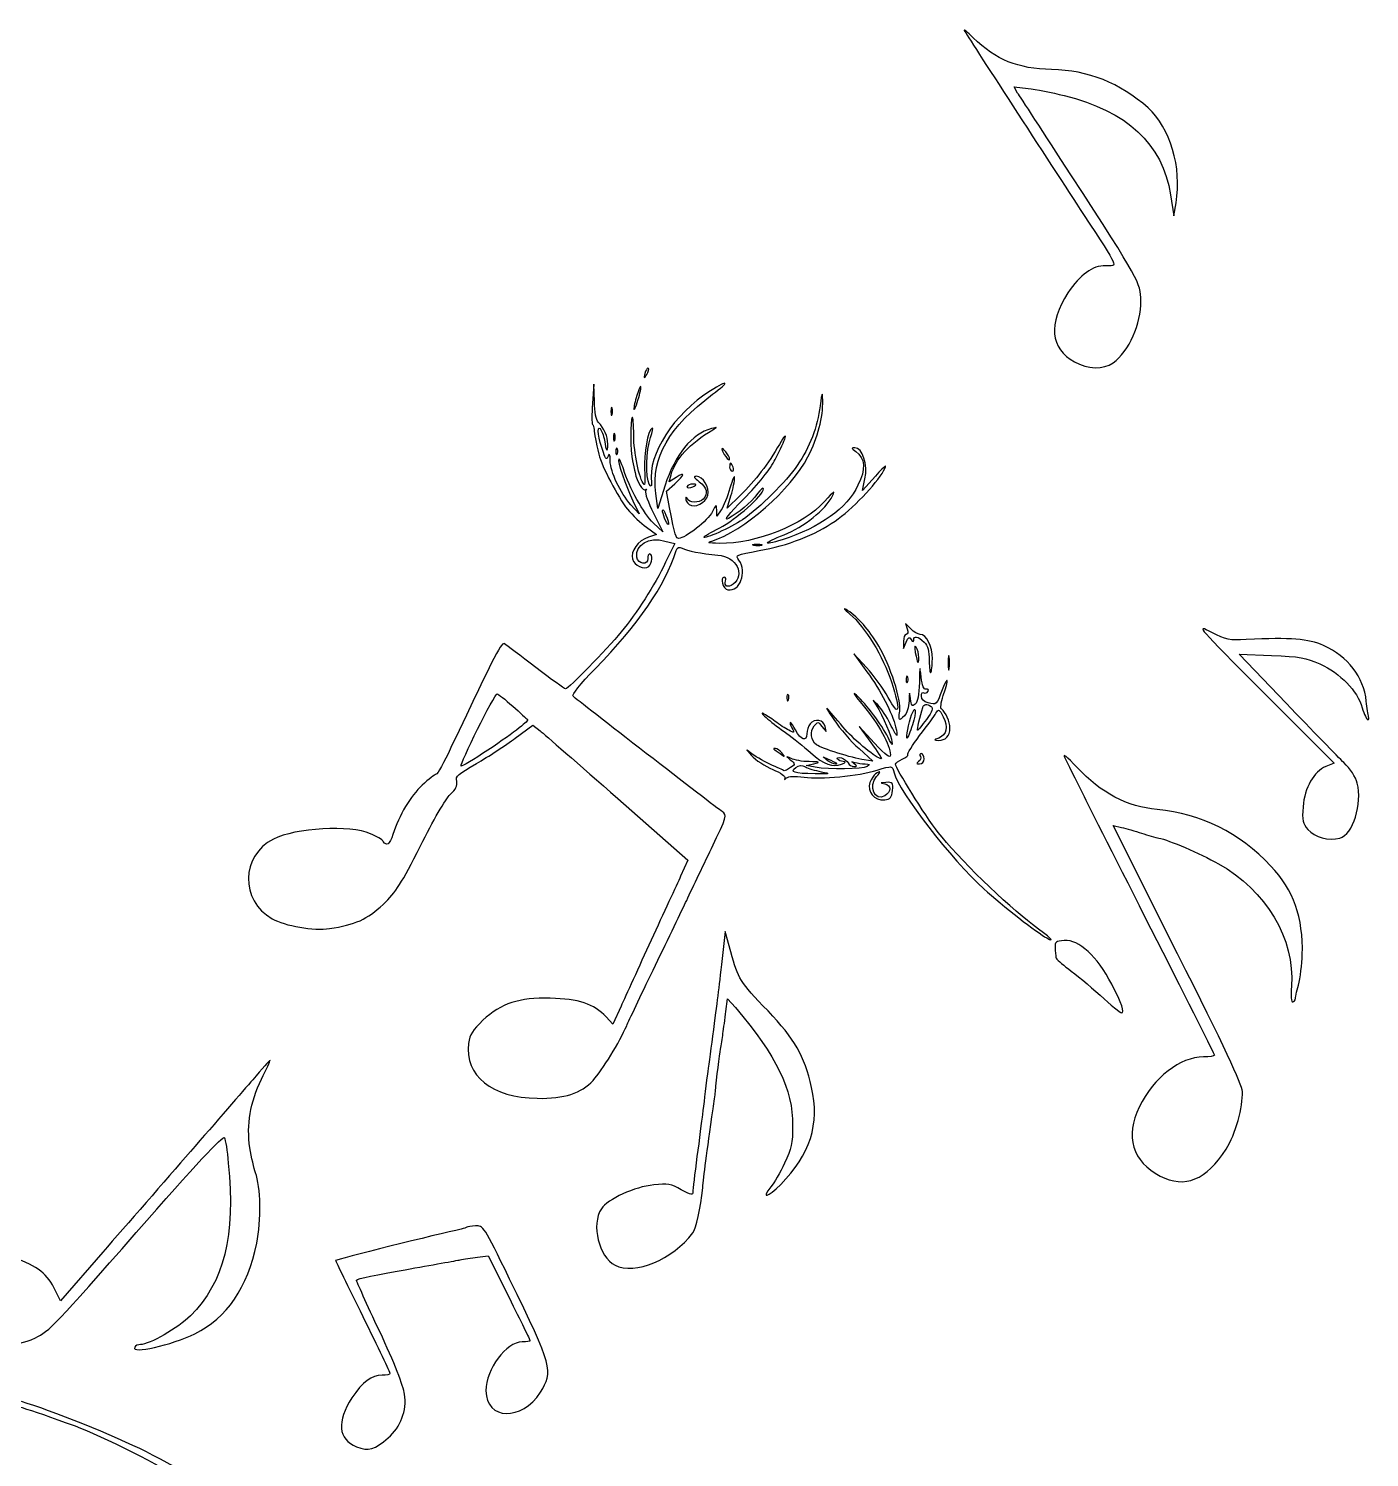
# Model space of a CAD drawing. Extents: x -605 to 778, y -197 to 423.
# Drawn here: x -258.7 to -76.2, y 158.4 to 352.9 of the extents above; entities that cross this region are included whole.
import ezdxf

# ---------------------------------------------------------------- set-up
doc = ezdxf.new("R2010")
doc.units = 0
doc.layers.add('Layer_1', color=7, linetype='CONTINUOUS')

msp = doc.modelspace()

# ---------------------------------------------------------------- linework, layer by layer
at = {"layer": 'Layer_1', "color": 7}
for points in [[(-131.363575, 352.600602), (-131.363575, 352.600602)], [(-124.096353, 344.098657), (-124.590242, 344.945324), (-122.685242, 344.733657)], [(-103.282464, 330.234491), (-102.823853, 327.412268), (-102.541631, 329.176157)], [(-174.719964, 306.245602), (-174.719964, 306.245602)], [(-181.704964, 302.118102), (-181.77552, 304.481713), (-181.951909, 301.83588)], [(-165.90052, 303.599768), (-165.90052, 303.599768)], [(-175.919409, 302.929491), (-175.919409, 302.929491)], [(-179.447186, 300.777546), (-179.447186, 300.777546)], [(-179.094409, 297.249768), (-179.094409, 297.249768)], [(-164.348298, 295.626991), (-164.348298, 295.626991)], [(-178.776909, 295.274213), (-178.776909, 295.274213)], [(-170.557186, 291.781713), (-171.509686, 291.181991), (-171.262742, 292.134491)], [(-163.289964, 293.192824), (-163.289964, 293.192824)], [(-143.463853, 291.958102), (-145.227742, 290.017824), (-144.874964, 291.605324)], [(-172.074131, 290.72338), (-173.061909, 287.54838), (-173.344131, 289.629768)], [(-171.474409, 287.689491), (-171.897742, 289.911991), (-170.768853, 290.935046)], [(-169.07552, 290.582268), (-169.07552, 290.582268)], [(-167.417464, 291.217268), (-167.417464, 291.217268)], [(-176.448575, 288.606713), (-175.601909, 286.842824), (-176.730798, 288.077546)], [(-161.843575, 289.347546), (-163.607464, 287.618935), (-163.113575, 289.312268)], [(-173.661631, 286.948657), (-172.391631, 284.37338), (-173.661631, 285.572824)], [(-171.791909, 286.243102), (-171.791909, 286.243102)], [(-164.454131, 287.371991), (-165.053853, 286.525324), (-165.053853, 287.371991)], [(-174.614131, 285.00838), (-173.238298, 284.020602), (-174.331909, 283.667824)], [(-172.109409, 283.138657), (-170.768853, 282.78588), (-172.003575, 280.24588)], [(-158.950798, 282.538935), (-158.950798, 282.538935)], [(-146.921075, 273.190324), (-146.921075, 273.190324)], [(-138.630798, 271.179491), (-139.371631, 271.920324), (-139.124686, 271.179491), (-139.124686, 271.179491)], [(-139.618575, 269.486157), (-139.618575, 268.49838), (-139.265798, 269.380324)], [(-144.663298, 265.923102), (-146.391909, 267.792824), (-144.62802, 265.358657)], [(-138.031075, 267.969213), (-138.031075, 267.969213)], [(-133.550798, 266.558102), (-133.550798, 266.558102)], [(-87.548575, 261.054768), (-93.969131, 267.722268), (-89.559409, 267.54588)], [(-139.265798, 264.229768), (-139.265798, 264.229768)], [(-192.817464, 260.666713), (-192.817464, 260.666713)], [(-155.493575, 261.760324), (-155.493575, 261.760324)], [(-135.879131, 260.631435), (-135.879131, 260.631435)], [(-90.511909, 262.395324), (-81.022186, 252.905602), (-82.151075, 252.446991)], [(-90.511909, 262.395324), (-90.511909, 262.395324)], [(-192.464686, 256.327546), (-190.065798, 258.091435), (-189.07802, 257.315324)], [(-150.731075, 257.915046), (-150.166631, 257.209491), (-150.307742, 257.915046)], [(-143.569686, 255.621991), (-145.686353, 257.915046), (-144.063575, 255.727824)], [(-138.419131, 258.126713), (-138.419131, 258.126713)], [(-157.257464, 254.810602), (-157.257464, 254.810602)], [(-145.686353, 254.881157), (-143.816631, 253.187824), (-144.980798, 253.364213)], [(-151.648298, 252.341157), (-152.88302, 252.588102), (-151.824686, 252.835046)], [(-148.861353, 252.94088), (-148.861353, 252.94088)], [(-137.32552, 253.822824), (-137.32552, 253.822824)], [(-117.675798, 253.646435), (-117.675798, 253.646435)], [(-150.836909, 251.741435), (-150.836909, 251.741435)], [(-143.428575, 251.459213), (-143.428575, 251.459213)], [(-178.529964, 248.107824), (-168.969686, 239.711713), (-169.957464, 237.524491)], [(-102.329964, 226.976435), (-111.078853, 244.403657), (-109.949964, 244.156713)], [(-163.113575, 227.22338), (-163.889686, 230.010324), (-164.31302, 226.341435), (-164.31302, 226.341435)], [(-118.981075, 227.787824), (-118.981075, 227.787824)], [(-178.071353, 219.815046), (-179.200242, 217.38088), (-180.117464, 218.368657)], [(-163.819131, 219.109491), (-163.572186, 220.838102), (-162.513853, 219.638657)], [(-228.201075, 209.831435), (-228.201075, 209.831435)], [(-199.061631, 189.75838), (-199.061631, 189.75838)], [(-248.591631, 186.371713), (-254.341909, 179.739491), (-255.259131, 181.538657)], [(-197.615242, 185.666157), (-196.133575, 185.842546), (-193.311353, 180.162824)]]:
    msp.add_lwpolyline(points, dxfattribs=at)
for points in [[(-130.128853, 351.612824), (-130.940242, 352.424213), (-131.504686, 352.882824), (-131.363575, 352.600602)], [(-131.363575, 352.600602), (-130.97552, 351.930324), (-119.54552, 334.326713), (-115.135798, 327.588657)], [(-119.474964, 347.308935), (-124.096353, 347.414768), (-127.024409, 348.614213), (-130.128853, 351.612824)], [(-106.351631, 342.087824), (-110.232186, 345.509768), (-114.430242, 347.203102), (-119.474964, 347.308935)], [(-122.685242, 344.733657), (-121.626909, 344.627824), (-119.439686, 344.169213), (-117.781631, 343.781157)], [(-116.864409, 332.986157), (-120.533298, 338.66588), (-123.778853, 343.675324), (-124.096353, 344.098657)], [(-117.781631, 343.781157), (-109.173853, 341.664491), (-104.411353, 337.219491), (-103.282464, 330.234491)], [(-102.541631, 329.176157), (-101.730242, 334.009213), (-103.317742, 339.371435), (-106.351631, 342.087824)], [(-107.339409, 315.841157), (-107.409964, 318.381157), (-107.409964, 318.416435), (-116.864409, 332.986157)], [(-115.135798, 327.588657), (-110.196909, 320.039213), (-110.408575, 320.56838), (-112.137186, 320.603657)], [(-112.137186, 320.603657), (-113.901075, 320.638935), (-115.594409, 319.404213), (-117.252464, 316.899491)], [(-117.252464, 316.899491), (-119.968853, 312.736713), (-119.651353, 309.350046), (-116.37052, 307.515602)], [(-111.114131, 307.374491), (-108.926909, 309.032546), (-107.268853, 312.701435), (-107.339409, 315.841157)], [(-116.37052, 307.515602), (-114.571353, 306.527824), (-112.384131, 306.457268), (-111.114131, 307.374491)], [(-174.719964, 306.245602), (-175.037464, 305.32838), (-174.966909, 305.116713), (-174.543575, 305.822268)], [(-174.331909, 306.633657), (-174.402464, 306.739491), (-174.578853, 306.563102), (-174.719964, 306.245602)], [(-174.543575, 305.822268), (-174.331909, 306.175046), (-174.226075, 306.563102), (-174.331909, 306.633657)], [(-175.390242, 304.164213), (-175.460798, 304.234768), (-175.707742, 303.705602), (-175.919409, 302.929491)], [(-175.778298, 302.329768), (-175.460798, 303.246991), (-175.319686, 304.093657), (-175.390242, 304.164213)], [(-165.90052, 303.599768), (-170.909964, 300.389491), (-174.437742, 294.956713), (-173.943853, 291.076157)], [(-165.618298, 303.10588), (-163.254686, 304.869768), (-163.395798, 305.151991), (-165.90052, 303.599768)], [(-150.625242, 302.294491), (-150.66052, 303.564491), (-150.731075, 303.458657), (-150.97802, 301.553657)], [(-181.951909, 301.83588), (-182.057742, 300.389491), (-182.057742, 299.119491), (-181.951909, 299.013657)], [(-181.175798, 299.29588), (-181.45802, 299.578102), (-181.669686, 300.706991), (-181.704964, 302.118102)], [(-179.270798, 301.236157), (-179.376631, 301.447824), (-179.447186, 301.271435), (-179.447186, 300.777546)], [(-175.919409, 302.929491), (-176.166353, 302.188657), (-176.342742, 301.341991), (-176.307464, 301.095046)], [(-176.307464, 301.095046), (-176.307464, 300.812824), (-176.06052, 301.377268), (-175.778298, 302.329768)], [(-173.344131, 289.629768), (-173.979131, 294.427546), (-171.544964, 298.696157), (-165.618298, 303.10588)], [(-150.97802, 301.553657), (-151.330798, 298.66088), (-152.389131, 295.909213), (-154.082464, 293.439768)], [(-152.636075, 294.603935), (-151.260242, 297.285046), (-150.554686, 299.966157), (-150.625242, 302.294491)], [(-179.447186, 300.777546), (-179.447186, 300.283657), (-179.376631, 300.107268), (-179.270798, 300.354213)], [(-179.270798, 300.354213), (-179.200242, 300.56588), (-179.200242, 300.989213), (-179.270798, 301.236157)], [(-176.554409, 299.966157), (-176.801353, 299.719213), (-176.801353, 295.238935), (-176.519131, 294.074768)], [(-176.342742, 297.531991), (-176.342742, 298.97838), (-176.448575, 300.107268), (-176.554409, 299.966157)], [(-181.951909, 299.013657), (-181.846075, 298.907824), (-181.740242, 298.590324), (-181.740242, 298.308102)], [(-181.740242, 298.308102), (-181.704964, 297.743657), (-181.493298, 296.650046), (-181.105242, 294.956713)], [(-180.470242, 295.203657), (-181.14052, 297.038102), (-181.387464, 298.907824), (-180.928853, 298.449213)], [(-179.87052, 296.332546), (-179.87052, 297.355602), (-180.364409, 298.519768), (-181.175798, 299.29588)], [(-180.928853, 298.449213), (-180.717186, 298.237546), (-180.434964, 297.496713), (-180.329131, 296.861713)], [(-178.91802, 297.70838), (-179.023853, 297.920046), (-179.094409, 297.743657), (-179.094409, 297.249768)], [(-178.91802, 296.826435), (-178.847464, 297.038102), (-178.847464, 297.461435), (-178.91802, 297.70838)], [(-174.931631, 290.829213), (-175.601909, 291.570046), (-176.342742, 295.16838), (-176.342742, 297.531991)], [(-173.83802, 298.519768), (-174.437742, 298.131713), (-175.002186, 295.062546), (-174.861075, 292.840046)], [(-174.049686, 297.214491), (-173.767464, 298.02588), (-173.661631, 298.590324), (-173.83802, 298.519768)], [(-165.759409, 298.449213), (-168.405242, 297.743657), (-170.768853, 294.85088), (-172.074131, 290.72338)], [(-171.262742, 292.134491), (-170.698298, 294.286435), (-168.722742, 296.43838), (-165.58302, 298.272824)], [(-165.58302, 298.272824), (-164.94802, 298.66088), (-164.94802, 298.66088), (-165.759409, 298.449213)], [(-157.081075, 294.251157), (-155.599409, 297.038102), (-155.176075, 298.66088), (-156.516631, 296.297268)], [(-180.329131, 296.861713), (-180.117464, 295.344768), (-179.87052, 295.062546), (-179.87052, 296.332546)], [(-179.094409, 297.249768), (-179.094409, 296.75588), (-179.023853, 296.579491), (-178.91802, 296.826435)], [(-178.60052, 295.732824), (-178.706353, 295.873935), (-178.812186, 295.662268), (-178.776909, 295.274213)], [(-178.565242, 295.062546), (-178.459409, 295.309491), (-178.494686, 295.626991), (-178.60052, 295.732824)], [(-174.226075, 290.899768), (-174.755242, 291.711157), (-174.649409, 295.556435), (-174.049686, 297.214491)], [(-163.819131, 295.274213), (-164.101353, 295.662268), (-164.348298, 295.838657), (-164.348298, 295.626991)], [(-164.348298, 295.626991), (-164.348298, 295.450602), (-164.101353, 294.991991), (-163.819131, 294.639213)], [(-156.516631, 296.297268), (-158.033575, 293.651435), (-159.797464, 291.35838), (-161.843575, 289.347546)], [(-146.250798, 295.838657), (-146.779964, 295.838657), (-146.779964, 295.768102), (-146.109686, 295.309491)], [(-144.874964, 291.605324), (-144.451631, 293.510324), (-145.192464, 295.838657), (-146.250798, 295.838657)], [(-181.105242, 294.956713), (-180.681909, 293.26338), (-178.494686, 289.100602), (-177.189409, 287.477824)], [(-179.835242, 294.674491), (-180.011631, 294.145324), (-180.152742, 294.251157), (-180.470242, 295.203657)], [(-179.55302, 294.074768), (-179.55302, 294.956713), (-179.658853, 295.133102), (-179.835242, 294.674491)], [(-176.730798, 288.077546), (-178.177186, 289.700324), (-179.517742, 292.522546), (-179.55302, 294.074768)], [(-178.776909, 295.274213), (-178.776909, 294.886157), (-178.671075, 294.780324), (-178.565242, 295.062546)], [(-178.388853, 294.286435), (-178.60052, 294.039491), (-177.471631, 290.688102), (-176.448575, 288.606713)], [(-177.753853, 292.94588), (-178.000798, 293.757268), (-178.28302, 294.356991), (-178.388853, 294.286435)], [(-176.519131, 294.074768), (-176.413298, 293.58088), (-176.236909, 292.840046), (-176.166353, 292.451991)], [(-165.724131, 283.138657), (-161.420242, 284.408657), (-154.929131, 290.158935), (-152.636075, 294.603935)], [(-163.289964, 294.286435), (-163.289964, 294.462824), (-163.536909, 294.921435), (-163.819131, 295.274213)], [(-163.819131, 294.639213), (-163.536909, 294.251157), (-163.289964, 294.074768), (-163.289964, 294.286435)], [(-163.148853, 293.721991), (-163.219409, 293.721991), (-163.289964, 293.475046), (-163.289964, 293.192824)], [(-162.796075, 293.192824), (-162.937186, 293.475046), (-163.078298, 293.721991), (-163.148853, 293.721991)], [(-161.349686, 288.888935), (-159.374131, 290.899768), (-157.751353, 292.94588), (-157.081075, 294.251157)], [(-146.109686, 295.309491), (-144.839686, 294.427546), (-144.733853, 292.875324), (-145.827464, 290.72338)], [(-142.334964, 292.698935), (-141.805798, 293.686713), (-141.982186, 293.58088), (-143.463853, 291.958102)], [(-173.661631, 285.572824), (-174.966909, 286.842824), (-176.977742, 290.40588), (-177.753853, 292.94588)], [(-176.166353, 292.451991), (-175.884131, 291.217268), (-175.072742, 289.841435), (-174.755242, 290.123657)], [(-174.861075, 292.840046), (-174.79052, 291.570046), (-174.825798, 290.652824), (-174.931631, 290.829213)], [(-170.768853, 290.935046), (-169.39302, 292.169768), (-169.287186, 292.62838), (-170.557186, 291.781713)], [(-167.80552, 291.958102), (-168.264131, 291.922824), (-168.158298, 291.781713), (-167.417464, 291.217268)], [(-166.253298, 289.382824), (-165.971075, 290.370602), (-166.958853, 291.958102), (-167.80552, 291.958102)], [(-163.289964, 293.192824), (-163.289964, 292.910602), (-163.148853, 292.663657), (-162.937186, 292.663657)], [(-162.619686, 291.746435), (-162.619686, 292.169768), (-162.901909, 291.534768), (-163.254686, 290.335324)], [(-163.113575, 289.312268), (-162.831353, 290.229491), (-162.584409, 291.35838), (-162.619686, 291.746435)], [(-162.937186, 292.663657), (-162.760798, 292.663657), (-162.690242, 292.910602), (-162.796075, 293.192824)], [(-154.082464, 293.439768), (-155.634686, 291.181991), (-159.127186, 287.689491), (-161.561353, 286.031435)], [(-148.931909, 285.855046), (-146.709409, 287.371991), (-143.322742, 290.899768), (-142.334964, 292.698935)], [(-174.719964, 289.947268), (-174.861075, 289.700324), (-174.367186, 288.359768), (-173.661631, 286.948657)], [(-174.755242, 290.123657), (-174.578853, 290.264768), (-174.578853, 290.194213), (-174.719964, 289.947268)], [(-173.943853, 291.076157), (-173.873298, 290.511713), (-173.943853, 290.476435), (-174.226075, 290.899768)], [(-169.07552, 290.582268), (-169.216631, 290.40588), (-168.969686, 290.335324), (-168.581631, 290.441157)], [(-168.369964, 290.899768), (-168.652186, 290.899768), (-168.969686, 290.758657), (-169.07552, 290.582268)], [(-168.581631, 290.441157), (-167.770242, 290.652824), (-167.664409, 290.899768), (-168.369964, 290.899768)], [(-167.417464, 291.217268), (-166.394409, 290.441157), (-166.182742, 289.559213), (-166.888298, 288.853657)], [(-164.63052, 284.937824), (-162.478575, 286.031435), (-158.703853, 289.382824), (-158.703853, 290.229491)], [(-163.254686, 290.335324), (-163.572186, 289.171157), (-164.136631, 287.830602), (-164.454131, 287.371991)], [(-158.703853, 290.229491), (-158.703853, 290.476435), (-159.056631, 290.194213), (-159.479964, 289.594491)], [(-145.827464, 290.72338), (-147.344409, 287.583657), (-150.97802, 284.973102), (-156.163853, 283.315046)], [(-149.284686, 289.276991), (-148.861353, 290.123657), (-149.07302, 289.982546), (-150.378298, 288.536157)], [(-169.251909, 288.924213), (-169.287186, 288.712546), (-169.07552, 288.324491), (-168.793298, 288.112824)], [(-169.040242, 288.888935), (-169.181353, 289.13588), (-169.251909, 289.171157), (-169.251909, 288.924213)], [(-166.888298, 288.853657), (-167.452742, 288.289213), (-168.828575, 288.324491), (-169.040242, 288.888935)], [(-168.793298, 288.112824), (-168.087742, 287.54838), (-166.500242, 288.324491), (-166.253298, 289.382824)], [(-165.053853, 287.371991), (-165.053853, 288.18338), (-165.124409, 288.18338), (-165.653575, 287.089768)], [(-150.378298, 288.536157), (-153.306353, 285.290602), (-159.656353, 282.750602), (-164.701075, 282.821157)], [(-163.466353, 286.207824), (-164.171909, 285.855046), (-163.466353, 286.772268), (-161.349686, 288.888935)], [(-159.479964, 289.594491), (-160.467742, 288.289213), (-162.055242, 286.948657), (-163.466353, 286.207824)], [(-155.881631, 283.985324), (-153.20052, 285.043657), (-150.237186, 287.407268), (-149.284686, 289.276991)], [(-177.189409, 287.477824), (-176.519131, 286.666435), (-175.354964, 285.537546), (-174.614131, 285.00838)], [(-171.721353, 285.431713), (-172.074131, 285.855046), (-172.603298, 287.371991), (-172.356353, 287.371991)], [(-172.356353, 287.371991), (-172.25052, 287.371991), (-172.003575, 286.842824), (-171.791909, 286.243102)], [(-171.791909, 286.243102), (-171.580242, 285.608102), (-171.544964, 285.255324), (-171.721353, 285.431713)], [(-170.204409, 283.491435), (-170.627742, 283.491435), (-170.698298, 283.773657), (-171.474409, 287.689491)], [(-165.653575, 287.089768), (-166.182742, 285.96088), (-169.357742, 283.491435), (-170.204409, 283.491435)], [(-161.561353, 286.031435), (-163.113575, 284.973102), (-166.817742, 283.315046), (-166.817742, 283.667824)], [(-166.817742, 283.667824), (-166.817742, 283.773657), (-165.829964, 284.338102), (-164.63052, 284.937824)], [(-159.268298, 281.83338), (-155.387742, 282.503657), (-151.648298, 283.985324), (-148.931909, 285.855046)], [(-156.163853, 283.315046), (-158.91552, 282.397824), (-158.739131, 282.891713), (-155.881631, 283.985324)], [(-174.331909, 283.667824), (-175.74302, 283.209213), (-176.836631, 281.692268), (-176.519131, 280.704491)], [(-175.919409, 280.951435), (-176.166353, 282.644768), (-174.261353, 283.73838), (-172.109409, 283.138657)], [(-170.557186, 281.83338), (-170.416075, 282.291991), (-170.204409, 282.397824), (-169.745798, 282.15088)], [(-169.745798, 282.15088), (-169.07552, 281.798102), (-167.205798, 281.445324), (-164.877464, 281.233657)], [(-164.701075, 282.821157), (-166.253298, 282.856435), (-166.429686, 282.891713), (-165.724131, 283.138657)], [(-160.009131, 282.538935), (-160.361909, 282.644768), (-160.150242, 282.715324), (-159.585798, 282.715324)], [(-158.950798, 282.538935), (-159.197742, 282.46838), (-159.691631, 282.46838), (-160.009131, 282.538935)], [(-159.585798, 282.715324), (-158.986075, 282.715324), (-158.739131, 282.644768), (-158.950798, 282.538935)], [(-181.599131, 265.746713), (-175.601909, 271.920324), (-172.144686, 276.965046), (-170.557186, 281.83338)], [(-172.003575, 280.24588), (-173.52052, 277.07088), (-175.919409, 273.331435), (-178.036075, 270.791435)], [(-176.519131, 280.704491), (-176.236909, 279.751991), (-174.931631, 279.187546), (-174.296631, 279.681435)], [(-174.437742, 280.775046), (-174.367186, 279.787268), (-175.778298, 279.963657), (-175.919409, 280.951435)], [(-174.190798, 281.374768), (-174.367186, 281.374768), (-174.47302, 281.092546), (-174.437742, 280.775046)], [(-174.296631, 279.681435), (-173.802742, 280.104768), (-173.696909, 281.374768), (-174.190798, 281.374768)], [(-164.877464, 281.233657), (-162.372742, 280.986713), (-161.13802, 278.587824), (-162.831353, 277.247268)], [(-163.536909, 276.506435), (-161.914131, 276.188935), (-160.891075, 278.905324), (-162.019964, 280.528102)], [(-162.019964, 280.528102), (-162.513853, 281.233657), (-162.443298, 281.268935), (-159.268298, 281.83338)], [(-164.030798, 278.199768), (-164.665798, 278.199768), (-164.207186, 276.612268), (-163.536909, 276.506435)], [(-163.854409, 277.70588), (-163.748575, 277.988102), (-163.819131, 278.199768), (-164.030798, 278.199768)], [(-162.831353, 277.247268), (-163.501631, 276.718102), (-164.136631, 277.000324), (-163.854409, 277.70588)], [(-147.238575, 273.684213), (-147.908853, 274.107546), (-147.80302, 273.931157), (-146.921075, 273.190324)], [(-143.005242, 268.851157), (-144.451631, 271.214768), (-145.686353, 272.62588), (-147.238575, 273.684213)], [(-146.921075, 273.190324), (-144.874964, 271.461713), (-142.370242, 267.404768), (-141.276631, 263.982824)], [(-178.036075, 270.791435), (-180.082186, 268.286713), (-185.232742, 263.030324), (-185.620798, 263.030324)], [(-139.265798, 270.438657), (-139.477464, 270.438657), (-139.653853, 270.015324), (-139.618575, 269.486157)], [(-139.124686, 271.179491), (-138.983575, 270.756157), (-139.054131, 270.438657), (-139.265798, 270.438657)], [(-137.360798, 270.438657), (-137.64302, 270.438657), (-138.207464, 270.756157), (-138.630798, 271.179491)], [(-135.702742, 267.087268), (-135.702742, 268.81588), (-136.514131, 270.438657), (-137.360798, 270.438657)], [(-97.743853, 270.72088), (-99.931075, 271.849768), (-99.754686, 271.67338), (-90.511909, 262.395324)], [(-92.981353, 269.733102), (-95.274409, 269.591991), (-95.697742, 269.697824), (-97.743853, 270.72088)], [(-193.911075, 269.13338), (-194.334409, 269.45088), (-194.934131, 268.286713), (-201.213575, 255.022268)], [(-189.677742, 265.923102), (-191.759131, 267.510602), (-193.664131, 268.956991), (-193.911075, 269.13338)], [(-140.147742, 259.961157), (-139.900798, 261.478102), (-141.417742, 266.170046), (-143.005242, 268.851157)], [(-139.265798, 269.380324), (-138.983575, 270.08588), (-138.842464, 270.156435), (-138.59552, 269.733102)], [(-138.59552, 269.733102), (-138.348575, 269.380324), (-138.242742, 269.345046), (-138.242742, 269.662546)], [(-138.242742, 269.662546), (-138.242742, 270.297546), (-137.64302, 270.191713), (-136.831631, 269.380324)], [(-137.889964, 268.674768), (-138.136909, 269.062824), (-138.172186, 268.851157), (-138.031075, 267.969213)], [(-137.537186, 267.298935), (-137.537186, 267.757546), (-137.713575, 268.392546), (-137.889964, 268.674768)], [(-136.831631, 269.380324), (-136.302464, 268.851157), (-136.126075, 268.216157), (-136.126075, 266.840324)], [(-82.468575, 268.921713), (-84.549964, 269.838935), (-86.878298, 270.015324), (-92.981353, 269.733102)], [(-76.647742, 261.336991), (-77.00052, 264.653102), (-79.117186, 267.404768), (-82.468575, 268.921713)], [(-138.031075, 267.969213), (-137.748853, 266.452268), (-137.537186, 266.170046), (-137.537186, 267.298935)], [(-136.126075, 266.840324), (-136.126075, 265.852546), (-136.020242, 265.111713), (-135.914409, 265.252824)], [(-135.914409, 265.252824), (-135.808575, 265.358657), (-135.702742, 266.170046), (-135.702742, 267.087268)], [(-133.409686, 267.369491), (-133.480242, 267.792824), (-133.550798, 267.440046), (-133.550798, 266.558102)], [(-133.550798, 266.558102), (-133.550798, 265.676157), (-133.480242, 265.32338), (-133.409686, 265.781991)], [(-133.409686, 265.781991), (-133.339131, 266.205324), (-133.339131, 266.91088), (-133.409686, 267.369491)], [(-89.559409, 267.54588), (-85.678853, 267.404768), (-84.902742, 267.298935), (-82.962464, 266.416991)], [(-82.962464, 266.416991), (-80.17552, 265.146991), (-77.882464, 262.78338), (-77.212186, 260.455046)], [(-185.620798, 263.030324), (-185.761909, 263.030324), (-187.596353, 264.335602), (-189.677742, 265.923102)], [(-184.597742, 262.007268), (-184.809409, 262.183657), (-183.609964, 263.700602), (-181.599131, 265.746713)], [(-141.735242, 261.866157), (-142.370242, 263.065602), (-143.67552, 264.864768), (-144.663298, 265.923102)], [(-144.62802, 265.358657), (-142.72302, 262.78338), (-141.13552, 259.714213), (-140.712186, 257.844491)], [(-139.089409, 264.68838), (-139.195242, 264.829491), (-139.301075, 264.617824), (-139.265798, 264.229768)], [(-139.054131, 264.018102), (-138.948298, 264.265046), (-138.983575, 264.582546), (-139.089409, 264.68838)], [(-137.219686, 264.617824), (-137.431353, 266.311157), (-137.431353, 266.240602), (-137.466631, 263.876991)], [(-136.549409, 262.959768), (-136.866909, 262.889213), (-137.078575, 263.41838), (-137.219686, 264.617824)], [(-134.221075, 262.113102), (-133.444964, 264.406157), (-133.550798, 265.00588), (-134.362186, 262.889213)], [(-146.039131, 262.14838), (-146.674131, 262.748102), (-146.250798, 262.113102), (-145.121909, 260.772546)], [(-141.276631, 263.982824), (-139.971353, 259.996435), (-140.18302, 258.97338), (-141.735242, 261.866157)], [(-139.265798, 264.229768), (-139.265798, 263.841713), (-139.159964, 263.73588), (-139.054131, 264.018102)], [(-138.701353, 261.689768), (-138.807186, 262.748102), (-138.842464, 262.712824), (-138.877742, 261.372268)], [(-137.466631, 263.876991), (-137.501909, 262.183657), (-137.713575, 261.231157), (-138.031075, 260.948935)], [(-137.184409, 262.042546), (-137.184409, 262.395324), (-137.043298, 262.642268), (-136.866909, 262.501157)], [(-136.866909, 262.501157), (-136.69052, 262.395324), (-136.408298, 262.46588), (-136.302464, 262.677546)], [(-136.302464, 262.677546), (-136.161353, 262.889213), (-136.267186, 262.995046), (-136.549409, 262.959768)], [(-134.362186, 262.889213), (-135.173575, 260.772546), (-135.138298, 260.843102), (-136.267186, 261.125324)], [(-199.837742, 252.517546), (-200.049409, 252.764491), (-195.286909, 262.324768), (-194.934131, 262.324768)], [(-194.934131, 262.324768), (-194.79302, 262.324768), (-193.84052, 261.583935), (-192.817464, 260.666713)], [(-192.817464, 260.666713), (-191.794409, 259.749491), (-190.912464, 258.938102), (-190.806631, 258.867546)], [(-164.31302, 246.308657), (-165.230242, 246.943657), (-184.174409, 261.583935), (-184.597742, 262.007268)], [(-155.317186, 262.218935), (-155.42302, 262.360046), (-155.528853, 262.14838), (-155.493575, 261.760324)], [(-155.493575, 261.760324), (-155.493575, 261.372268), (-155.387742, 261.266435), (-155.281909, 261.548657)], [(-155.281909, 261.548657), (-155.176075, 261.795602), (-155.211353, 262.113102), (-155.317186, 262.218935)], [(-149.884409, 260.208102), (-150.307742, 260.701991), (-149.954964, 260.066991), (-149.108298, 258.832268)], [(-141.735242, 256.398102), (-142.652464, 258.197268), (-144.62802, 260.87838), (-146.039131, 262.14838)], [(-145.121909, 260.772546), (-143.075798, 258.303102), (-141.417742, 255.339768), (-141.417742, 254.034491)], [(-143.146353, 260.843102), (-143.640242, 261.372268), (-143.887186, 261.583935), (-143.67552, 261.301713)], [(-143.67552, 261.301713), (-142.899409, 260.24338), (-141.488298, 257.209491), (-141.276631, 256.151157)], [(-141.45302, 258.267824), (-141.876353, 259.149768), (-142.652464, 260.313935), (-143.146353, 260.843102)], [(-138.877742, 261.372268), (-138.91302, 260.56088), (-139.195242, 259.643657), (-139.512742, 259.361435)], [(-138.031075, 260.948935), (-138.454409, 260.596157), (-138.560242, 260.701991), (-138.701353, 261.689768)], [(-138.524964, 259.467268), (-137.925242, 261.090046), (-137.819409, 259.890602), (-138.419131, 258.126713)], [(-136.267186, 261.125324), (-136.866909, 261.266435), (-137.184409, 261.583935), (-137.184409, 262.042546)], [(-137.00802, 260.490324), (-136.831631, 260.984213), (-136.478853, 261.019491), (-135.879131, 260.631435)], [(-135.879131, 260.631435), (-135.526353, 260.419768), (-135.702742, 259.961157), (-136.514131, 258.867546)], [(-134.432742, 260.24338), (-134.644409, 260.384491), (-134.538575, 261.125324), (-134.221075, 262.113102)], [(-79.716909, 252.976157), (-80.49302, 253.752268), (-84.020798, 257.38588), (-87.548575, 261.054768)], [(-76.330242, 259.255602), (-76.400798, 259.467268), (-76.541909, 260.419768), (-76.647742, 261.336991)], [(-190.806631, 258.867546), (-190.559686, 258.691157), (-192.288298, 257.315324), (-196.204131, 254.669491)], [(-158.703853, 259.643657), (-159.515242, 260.031713), (-157.32802, 258.197268), (-155.528853, 256.962546)], [(-157.116353, 258.585324), (-157.680798, 259.043935), (-158.421631, 259.502546), (-158.703853, 259.643657)], [(-150.307742, 257.915046), (-150.448853, 258.796991), (-151.718853, 259.008657), (-152.353853, 258.267824)], [(-147.556075, 257.491713), (-148.402742, 258.479491), (-149.461075, 259.714213), (-149.884409, 260.208102)], [(-149.108298, 258.832268), (-148.296909, 257.597546), (-146.744686, 255.833657), (-145.686353, 254.881157)], [(-139.512742, 259.361435), (-140.288853, 258.585324), (-140.324131, 258.65588), (-140.147742, 259.961157)], [(-139.159964, 256.327546), (-139.336353, 256.327546), (-138.91302, 258.408935), (-138.524964, 259.467268)], [(-137.713575, 257.38588), (-137.819409, 257.38588), (-137.360798, 259.396713), (-137.00802, 260.490324)], [(-136.514131, 258.867546), (-137.113853, 258.056157), (-137.64302, 257.38588), (-137.713575, 257.38588)], [(-137.431353, 256.680324), (-136.408298, 257.985602), (-135.42052, 259.361435), (-135.208853, 259.714213)], [(-135.208853, 259.714213), (-134.856075, 260.313935), (-134.78552, 260.278657), (-134.221075, 259.220324)], [(-134.221075, 259.220324), (-133.51552, 257.844491), (-133.762464, 256.75088), (-134.820798, 256.327546)], [(-133.303853, 257.668102), (-133.303853, 258.550046), (-133.903575, 259.890602), (-134.432742, 260.24338)], [(-77.212186, 260.455046), (-76.929964, 259.537824), (-76.577186, 258.796991), (-76.436075, 258.796991)], [(-76.436075, 258.796991), (-76.294964, 258.796991), (-76.224409, 259.008657), (-76.330242, 259.255602)], [(-189.07802, 257.315324), (-188.513575, 256.856713), (-183.786353, 252.729213), (-178.529964, 248.107824)], [(-155.246631, 257.38588), (-155.705242, 257.632824), (-156.516631, 258.161991), (-157.116353, 258.585324)], [(-155.528853, 256.962546), (-154.646909, 256.327546), (-153.20052, 255.16338), (-152.283298, 254.351991)], [(-154.823298, 257.70338), (-154.435242, 257.033102), (-154.47052, 256.997824), (-155.246631, 257.38588)], [(-155.034964, 258.444213), (-155.10552, 258.444213), (-155.034964, 258.126713), (-154.823298, 257.70338)], [(-154.329409, 257.421157), (-154.611631, 257.985602), (-154.929131, 258.444213), (-155.034964, 258.444213)], [(-152.777186, 256.891991), (-152.777186, 255.763102), (-153.623853, 256.045324), (-154.329409, 257.421157)], [(-152.353853, 258.267824), (-152.600798, 257.985602), (-152.777186, 257.350602), (-152.777186, 256.891991)], [(-151.471909, 255.410324), (-152.24802, 255.974768), (-152.389131, 257.209491), (-151.789409, 257.985602)], [(-151.789409, 257.985602), (-151.29552, 258.585324), (-151.260242, 258.585324), (-150.731075, 257.915046)], [(-142.652464, 253.505324), (-143.252186, 253.505324), (-146.144964, 255.868935), (-147.556075, 257.491713)], [(-140.535798, 256.680324), (-140.606353, 256.680324), (-141.029686, 257.38588), (-141.45302, 258.267824)], [(-140.712186, 257.844491), (-140.535798, 257.209491), (-140.50052, 256.680324), (-140.535798, 256.680324)], [(-138.419131, 258.126713), (-138.736631, 257.138935), (-139.054131, 256.327546), (-139.159964, 256.327546)], [(-134.856075, 256.010046), (-133.938853, 255.974768), (-133.303853, 256.609768), (-133.303853, 257.668102)], [(-201.213575, 255.022268), (-202.166075, 253.011435), (-203.04802, 251.388657), (-203.224409, 251.388657)], [(-197.756353, 252.870324), (-196.133575, 253.787546), (-193.769964, 255.339768), (-192.464686, 256.327546)], [(-160.467742, 254.316713), (-161.173298, 254.916435), (-161.13802, 254.84588), (-160.326631, 253.963935)], [(-157.045798, 254.916435), (-157.257464, 254.916435), (-157.32802, 254.881157), (-157.257464, 254.810602)], [(-157.257464, 254.810602), (-157.186909, 254.775324), (-156.798853, 254.493102), (-156.410798, 254.21088)], [(-156.199131, 254.316713), (-156.446075, 254.634213), (-156.834131, 254.916435), (-157.045798, 254.916435)], [(-144.980798, 253.364213), (-146.603575, 253.57588), (-150.801631, 254.916435), (-151.471909, 255.410324)], [(-144.063575, 255.727824), (-143.181631, 254.493102), (-142.546631, 253.505324), (-142.652464, 253.505324)], [(-141.417742, 254.034491), (-141.417742, 253.505324), (-141.982186, 253.928657), (-143.569686, 255.621991)], [(-141.276631, 256.151157), (-141.064964, 255.16338), (-141.100242, 255.16338), (-141.735242, 256.398102)], [(-139.054131, 254.069768), (-139.159964, 254.175602), (-138.419131, 255.339768), (-137.431353, 256.680324)], [(-134.820798, 256.327546), (-135.561631, 256.045324), (-135.561631, 256.010046), (-134.856075, 256.010046)], [(-200.437464, 250.436157), (-200.613853, 251.106435), (-200.261075, 251.423935), (-197.756353, 252.870324)], [(-196.204131, 254.669491), (-198.109131, 253.399491), (-199.731909, 252.446991), (-199.837742, 252.517546)], [(-157.821909, 252.764491), (-158.774409, 253.223102), (-159.973853, 253.928657), (-160.467742, 254.316713)], [(-160.326631, 253.963935), (-159.762186, 253.328935), (-158.456909, 252.482268), (-157.433853, 252.058935)], [(-156.410798, 254.21088), (-155.74052, 253.716991), (-155.74052, 253.716991), (-156.199131, 254.316713)], [(-154.929131, 253.540602), (-155.669964, 253.89338), (-155.669964, 253.89338), (-155.034964, 253.364213)], [(-155.034964, 253.364213), (-154.329409, 252.799768), (-154.329409, 252.799768), (-154.999686, 252.30588)], [(-152.459686, 253.117268), (-153.412186, 253.117268), (-154.505798, 253.328935), (-154.929131, 253.540602)], [(-151.824686, 252.835046), (-150.907464, 253.046713), (-151.013298, 253.081991), (-152.459686, 253.117268)], [(-152.283298, 254.351991), (-150.413575, 252.693935), (-149.284686, 252.270602), (-148.049964, 252.764491)], [(-150.096075, 253.364213), (-150.731075, 253.858102), (-150.731075, 253.858102), (-149.884409, 253.470046)], [(-148.861353, 252.94088), (-148.367464, 252.517546), (-149.531631, 252.905602), (-150.096075, 253.364213)], [(-149.884409, 253.470046), (-149.39052, 253.25838), (-148.931909, 253.011435), (-148.861353, 252.94088)], [(-148.614409, 253.470046), (-148.75552, 253.646435), (-148.508575, 253.716991), (-148.085242, 253.611157)], [(-147.838298, 253.117268), (-148.155798, 253.152546), (-148.508575, 253.293657), (-148.614409, 253.470046)], [(-148.085242, 253.611157), (-147.697186, 253.505324), (-147.273853, 253.187824), (-147.16802, 252.94088)], [(-148.049964, 252.764491), (-147.48552, 253.011435), (-147.414964, 253.117268), (-147.838298, 253.117268)], [(-147.16802, 252.94088), (-147.062186, 252.658657), (-146.709409, 252.446991), (-146.391909, 252.446991)], [(-146.356631, 252.835046), (-146.779964, 253.152546), (-146.779964, 253.187824), (-146.250798, 253.011435)], [(-146.391909, 252.446991), (-145.89802, 252.446991), (-145.89802, 252.517546), (-146.356631, 252.835046)], [(-146.250798, 253.011435), (-145.89802, 252.905602), (-145.26302, 252.799768), (-144.839686, 252.799768)], [(-140.712186, 252.764491), (-140.712186, 252.905602), (-140.288853, 253.223102), (-139.794964, 253.470046)], [(-139.794964, 253.470046), (-139.265798, 253.681713), (-138.948298, 253.963935), (-139.054131, 254.069768)], [(-137.572464, 253.117268), (-137.96052, 252.870324), (-137.925242, 252.799768), (-137.431353, 252.799768)], [(-137.32552, 253.822824), (-137.219686, 253.611157), (-137.32552, 253.293657), (-137.572464, 253.117268)], [(-137.219686, 254.21088), (-137.396075, 254.21088), (-137.466631, 254.034491), (-137.32552, 253.822824)], [(-137.431353, 252.799768), (-137.078575, 252.799768), (-136.831631, 253.081991), (-136.831631, 253.505324)], [(-136.831631, 253.505324), (-136.831631, 253.89338), (-137.00802, 254.21088), (-137.219686, 254.21088)], [(-115.982464, 252.30588), (-117.428853, 253.822824), (-118.028575, 254.316713), (-117.675798, 253.646435)], [(-117.675798, 253.646435), (-117.393575, 253.081991), (-116.229409, 250.71838), (-115.065242, 248.390046)], [(-77.882464, 250.189213), (-78.094131, 251.03588), (-78.834964, 252.129491), (-79.716909, 252.976157)], [(-203.224409, 251.388657), (-203.400798, 251.388657), (-204.247464, 250.71838), (-205.129409, 249.906991)], [(-155.881631, 251.882546), (-155.987464, 251.953102), (-156.834131, 252.341157), (-157.821909, 252.764491)], [(-157.433853, 252.058935), (-156.340242, 251.600324), (-155.634686, 251.106435), (-155.775798, 250.894768)], [(-155.775798, 250.894768), (-155.916909, 250.612546), (-155.881631, 250.612546), (-155.564131, 250.894768)], [(-154.999686, 252.30588), (-155.387742, 252.023657), (-155.775798, 251.847268), (-155.881631, 251.882546)], [(-155.564131, 250.894768), (-155.281909, 251.141713), (-154.47052, 251.176991), (-153.129964, 251.000602)], [(-151.648298, 251.459213), (-154.576353, 251.494491), (-155.140798, 251.706157), (-154.294131, 252.30588)], [(-154.294131, 252.30588), (-153.83552, 252.658657), (-153.482742, 252.658657), (-152.988853, 252.411713)], [(-153.129964, 251.000602), (-150.907464, 250.683102), (-145.792186, 251.176991), (-143.216909, 251.953102)], [(-152.988853, 252.411713), (-152.636075, 252.200046), (-151.648298, 251.917824), (-150.836909, 251.741435)], [(-144.592742, 252.446991), (-145.192464, 252.058935), (-149.778575, 252.023657), (-151.648298, 252.341157)], [(-150.836909, 251.741435), (-149.425798, 251.459213), (-149.496353, 251.423935), (-151.648298, 251.459213)], [(-144.839686, 252.799768), (-144.204686, 252.799768), (-144.169409, 252.729213), (-144.592742, 252.446991)], [(-142.193853, 248.460602), (-143.534409, 247.613935), (-144.451631, 249.801157), (-143.287464, 251.106435)], [(-143.428575, 251.459213), (-143.640242, 251.318102), (-143.99302, 250.788935), (-144.204686, 250.259768)], [(-143.287464, 251.106435), (-142.687742, 251.776713), (-142.72302, 251.917824), (-143.428575, 251.459213)], [(-143.216909, 251.953102), (-141.13552, 252.588102), (-141.170798, 252.588102), (-140.923853, 251.600324)], [(-140.923853, 251.600324), (-140.288853, 249.060324), (-133.056909, 239.711713), (-128.682464, 235.79588)], [(-134.891353, 243.451157), (-136.761075, 245.885324), (-140.712186, 252.200046), (-140.712186, 252.764491)], [(-105.116909, 246.59088), (-109.173853, 246.978935), (-112.772186, 248.848657), (-115.982464, 252.30588)], [(-82.151075, 252.446991), (-83.809131, 251.776713), (-85.043853, 249.589491), (-85.25552, 246.978935)], [(-205.129409, 249.906991), (-206.716909, 248.460602), (-208.269131, 245.814768), (-209.115798, 243.204213)], [(-201.319409, 248.636991), (-200.543298, 249.342546), (-200.296353, 249.836435), (-200.437464, 250.436157)], [(-144.204686, 250.259768), (-144.663298, 249.060324), (-143.569686, 247.755046), (-142.193853, 247.931435)], [(-142.017464, 250.295046), (-142.864131, 250.224491), (-142.899409, 250.224491), (-142.193853, 250.08338)], [(-142.193853, 250.08338), (-141.276631, 249.906991), (-141.276631, 249.025046), (-142.193853, 248.460602)], [(-142.193853, 247.931435), (-141.417742, 248.001991), (-141.206075, 248.248935), (-141.13552, 249.201435)], [(-141.13552, 249.201435), (-141.029686, 250.224491), (-141.100242, 250.330324), (-142.017464, 250.295046)], [(-80.246075, 242.710324), (-78.482186, 243.133657), (-77.141631, 247.437546), (-77.882464, 250.189213)], [(-205.376353, 241.651991), (-203.68302, 245.038657), (-201.919131, 248.072546), (-201.319409, 248.636991)], [(-115.065242, 248.390046), (-113.901075, 246.061713), (-109.456075, 237.242268), (-105.152186, 228.775602)], [(-85.25552, 246.978935), (-85.396631, 245.073935), (-85.326075, 244.721157), (-84.585242, 243.874491)], [(-165.759409, 241.299213), (-163.642742, 245.744213), (-163.607464, 245.814768), (-164.31302, 246.308657)], [(-89.629964, 238.900324), (-93.969131, 243.486435), (-99.084409, 246.026435), (-105.116909, 246.59088)], [(-212.184964, 243.310046), (-214.866075, 244.509491), (-222.41552, 244.086157), (-225.378853, 242.569213)], [(-210.421075, 242.251713), (-210.526909, 242.46338), (-211.338298, 242.957268), (-212.184964, 243.310046)], [(-209.115798, 243.204213), (-209.574409, 241.82838), (-209.962464, 241.546157), (-210.421075, 242.251713)], [(-122.08552, 230.962824), (-125.436909, 233.432268), (-132.492464, 240.311435), (-134.891353, 243.451157)], [(-109.949964, 244.156713), (-109.314964, 244.015602), (-108.080242, 243.662824), (-107.233575, 243.380602)], [(-107.233575, 243.380602), (-106.386909, 243.09838), (-105.328575, 242.78088), (-104.869964, 242.710324)], [(-84.585242, 243.874491), (-83.66802, 242.816157), (-81.76302, 242.322268), (-80.246075, 242.710324)], [(-225.378853, 242.569213), (-229.823853, 240.311435), (-229.929686, 234.20838), (-225.555242, 231.738935)], [(-210.456353, 233.679213), (-208.657186, 235.407824), (-207.951631, 236.501435), (-205.376353, 241.651991)], [(-169.287186, 233.926157), (-168.546353, 235.47838), (-166.994131, 238.794491), (-165.759409, 241.299213)], [(-104.869964, 242.710324), (-103.564686, 242.46338), (-99.331353, 240.664213), (-96.756075, 239.217824)], [(-96.756075, 239.217824), (-90.300242, 235.619491), (-86.313853, 228.951991), (-86.84302, 222.566713)], [(-169.957464, 237.524491), (-170.521909, 236.325046), (-172.321075, 232.409213), (-173.979131, 228.81088)], [(-85.361353, 226.870602), (-85.220242, 231.844768), (-86.560798, 235.690046), (-89.629964, 238.900324)], [(-128.682464, 235.79588), (-126.142464, 233.502824), (-121.415242, 229.798657), (-120.145242, 229.12838)], [(-217.758853, 230.39838), (-214.231075, 230.927546), (-212.608298, 231.633102), (-210.456353, 233.679213)], [(-173.696909, 224.753935), (-172.003575, 228.246435), (-170.02802, 232.373935), (-169.287186, 233.926157)], [(-225.555242, 231.738935), (-223.826631, 230.751157), (-219.840242, 230.08088), (-217.758853, 230.39838)], [(-120.145242, 229.12838), (-118.875242, 228.422824), (-119.616075, 229.12838), (-122.08552, 230.962824)], [(-173.979131, 228.81088), (-175.601909, 225.212546), (-177.471631, 221.19088), (-178.071353, 219.815046)], [(-117.746353, 228.775602), (-118.91052, 228.705046), (-119.051631, 228.563935), (-118.981075, 227.787824)], [(-118.981075, 227.787824), (-118.981075, 227.293935), (-118.91052, 226.694213), (-118.91052, 226.482546)], [(-111.29052, 222.813657), (-113.336631, 226.694213), (-115.700242, 228.881435), (-117.746353, 228.775602)], [(-105.152186, 228.775602), (-100.848298, 220.308935), (-97.32052, 213.288657), (-97.32052, 213.147546)], [(-164.31302, 226.341435), (-164.842186, 221.755324), (-164.94802, 220.838102), (-165.618298, 215.758102)], [(-158.068853, 219.180046), (-161.949409, 223.236991), (-162.125798, 223.483935), (-163.113575, 227.22338)], [(-118.91052, 226.482546), (-118.875242, 226.27088), (-118.099131, 225.565324), (-117.181909, 224.895046)], [(-93.51052, 208.208657), (-93.581075, 209.196435), (-96.015242, 214.417546), (-102.329964, 226.976435)], [(-85.89052, 222.707824), (-85.643575, 223.660324), (-85.396631, 225.530046), (-85.361353, 226.870602)], [(-177.295242, 217.169213), (-177.01302, 217.839491), (-175.390242, 221.261435), (-173.696909, 224.753935)], [(-117.181909, 224.895046), (-116.264686, 224.260046), (-114.324409, 222.637268), (-112.87802, 221.331991)], [(-109.949964, 218.933102), (-109.491353, 218.933102), (-109.914686, 220.167824), (-111.29052, 222.813657)], [(-86.84302, 222.566713), (-86.948853, 221.19088), (-86.878298, 220.344213), (-86.666631, 220.414768)], [(-86.313853, 220.802824), (-86.313853, 220.908657), (-86.137464, 221.790602), (-85.89052, 222.707824)], [(-187.702186, 220.908657), (-191.970798, 221.014491), (-194.369686, 220.23838), (-196.874409, 217.910046)], [(-180.117464, 218.368657), (-181.740242, 220.132546), (-183.856909, 220.838102), (-187.702186, 220.908657)], [(-112.87802, 221.331991), (-111.431631, 219.991435), (-110.126353, 218.933102), (-109.949964, 218.933102)], [(-86.666631, 220.414768), (-86.490242, 220.485324), (-86.313853, 220.661713), (-86.313853, 220.802824)], [(-196.874409, 217.910046), (-198.28552, 216.569491), (-198.638298, 216.005046), (-198.814686, 214.770324)], [(-164.207186, 216.11088), (-164.101353, 216.781157), (-163.924964, 218.121713), (-163.819131, 219.109491)], [(-162.513853, 219.638657), (-156.869409, 213.006435), (-154.682186, 208.526157), (-154.717464, 203.587268)], [(-152.142186, 208.773102), (-153.129964, 213.112268), (-154.435242, 215.370046), (-158.068853, 219.180046)], [(-181.881353, 209.725602), (-180.611353, 211.136713), (-178.247742, 214.981991), (-177.295242, 217.169213)], [(-164.524686, 213.994213), (-164.418853, 214.488102), (-164.277742, 215.440602), (-164.207186, 216.11088)], [(-198.814686, 214.770324), (-199.379131, 210.39588), (-195.604409, 207.361991), (-189.466075, 207.291435)], [(-165.618298, 215.758102), (-165.935798, 213.535602), (-166.21802, 211.242546), (-166.323853, 210.642824)], [(-165.230242, 208.17338), (-165.053853, 210.043102), (-164.665798, 213.218102), (-164.524686, 213.994213)], [(-225.837464, 212.441991), (-225.872742, 212.477268), (-226.931075, 211.313102), (-228.201075, 209.831435)], [(-227.001631, 209.901991), (-226.331353, 211.277824), (-225.802186, 212.406713), (-225.837464, 212.441991)], [(-98.802186, 212.93588), (-102.012464, 212.900602), (-105.540242, 210.184213), (-107.551075, 206.091991)], [(-97.32052, 213.147546), (-97.32052, 213.041713), (-97.990798, 212.93588), (-98.802186, 212.93588)], [(-166.323853, 210.642824), (-166.606075, 208.279213), (-166.817742, 206.515324), (-166.994131, 205.104213)], [(-228.201075, 209.831435), (-229.471075, 208.349768), (-233.281075, 203.940046), (-236.667742, 200.059491)], [(-228.589131, 200.55338), (-229.047742, 203.72838), (-228.553853, 206.691713), (-227.001631, 209.901991)], [(-189.466075, 207.291435), (-185.797186, 207.22088), (-183.468853, 207.996991), (-181.881353, 209.725602)], [(-165.547742, 205.880324), (-165.406631, 206.762268), (-165.26552, 207.785324), (-165.230242, 208.17338)], [(-156.340242, 195.579213), (-152.353853, 199.565602), (-150.97802, 203.869491), (-152.142186, 208.773102)], [(-95.73302, 200.376991), (-94.46302, 202.387824), (-93.404686, 206.127268), (-93.51052, 208.208657)], [(-166.994131, 205.104213), (-167.099964, 204.257546), (-167.417464, 201.682268), (-167.734964, 199.353935)], [(-166.958853, 195.120602), (-166.817742, 196.637546), (-166.394409, 199.741991), (-165.547742, 205.880324)], [(-107.551075, 206.091991), (-109.526631, 202.14088), (-108.468298, 198.64838), (-104.693575, 196.708102)], [(-244.040798, 189.017546), (-236.032742, 198.189768), (-232.222742, 202.281991), (-232.046353, 201.929213)], [(-154.717464, 203.587268), (-154.717464, 201.153102), (-154.858575, 200.447546), (-155.811075, 198.471991)], [(-232.046353, 201.929213), (-231.905242, 201.682268), (-231.658298, 200.130046), (-231.517186, 198.471991)], [(-227.81302, 197.166713), (-228.024686, 197.731157), (-228.377464, 199.248102), (-228.589131, 200.55338)], [(-104.693575, 196.708102), (-101.342186, 194.979491), (-98.414131, 196.178935), (-95.73302, 200.376991)], [(-236.667742, 200.059491), (-240.054409, 196.143657), (-245.416631, 190.005324), (-248.591631, 186.371713)], [(-231.517186, 198.471991), (-230.494131, 188.558935), (-232.081631, 182.279491), (-236.667742, 177.69338)], [(-167.734964, 199.353935), (-168.052464, 197.025602), (-168.299409, 194.873657), (-168.299409, 194.556157)], [(-155.811075, 198.471991), (-156.410798, 197.201991), (-157.257464, 195.755602), (-157.680798, 195.226435)], [(-227.636631, 187.571157), (-227.001631, 190.675602), (-227.107464, 195.261713), (-227.81302, 197.166713)], [(-173.626353, 195.508657), (-176.236909, 195.261713), (-179.87052, 193.56838), (-180.752464, 192.263102)], [(-169.886909, 194.83838), (-171.262742, 195.649768), (-171.721353, 195.720324), (-173.626353, 195.508657)], [(-168.299409, 194.556157), (-168.264131, 194.062268), (-168.511075, 194.097546), (-169.886909, 194.83838)], [(-168.299409, 188.982268), (-167.840798, 189.581991), (-167.241075, 192.333657), (-166.958853, 195.120602)], [(-157.680798, 195.226435), (-159.056631, 193.533102), (-158.139409, 193.780046), (-156.340242, 195.579213)], [(-180.752464, 192.263102), (-182.163575, 190.111157), (-181.105242, 185.701435), (-178.882742, 184.572546)], [(-257.763853, 174.694768), (-255.929409, 175.541435), (-254.906353, 176.635046), (-244.040798, 189.017546)], [(-199.837742, 189.476157), (-202.906909, 188.841157), (-216.912186, 185.348657), (-216.912186, 185.207546)], [(-199.061631, 189.75838), (-199.132186, 189.687824), (-199.484964, 189.581991), (-199.837742, 189.476157)], [(-197.897464, 189.934768), (-198.461909, 189.899491), (-198.991075, 189.793657), (-199.061631, 189.75838)], [(-193.240798, 182.702824), (-196.768575, 189.934768), (-196.803853, 190.005324), (-197.897464, 189.934768)], [(-178.882742, 184.572546), (-176.201631, 183.196713), (-171.015798, 185.348657), (-168.299409, 188.982268)], [(-236.06802, 175.259213), (-231.728853, 177.37588), (-228.871353, 181.573935), (-227.636631, 187.571157)], [(-255.259131, 181.538657), (-256.246909, 183.549491), (-257.940242, 184.748935), (-261.256353, 185.736713)], [(-216.912186, 185.207546), (-216.912186, 185.172268), (-215.254131, 181.750324), (-213.20802, 177.587546)], [(-207.457742, 183.972824), (-203.824131, 184.607824), (-200.472742, 185.207546), (-199.978853, 185.31338)], [(-199.978853, 185.31338), (-199.484964, 185.383935), (-198.426631, 185.560324), (-197.615242, 185.666157)], [(-214.089964, 182.561713), (-214.089964, 182.702824), (-211.126631, 183.337824), (-207.457742, 183.972824)], [(-210.914964, 175.541435), (-212.678853, 179.245602), (-214.089964, 182.420602), (-214.089964, 182.561713)], [(-189.042742, 167.286435), (-187.243575, 170.143935), (-187.384686, 170.70838), (-193.240798, 182.702824)], [(-193.311353, 180.162824), (-191.723853, 177.023102), (-190.453853, 174.377268), (-190.453853, 174.306713)], [(-236.667742, 177.69338), (-238.325798, 176.035324), (-242.276909, 173.777546), (-243.476353, 173.777546)], [(-213.20802, 177.587546), (-211.161909, 173.460046), (-209.503853, 169.967546), (-209.503853, 169.826435)], [(-244.252464, 173.424768), (-244.852186, 172.436991), (-239.207742, 173.706991), (-236.06802, 175.259213)], [(-207.528298, 167.039491), (-207.669409, 168.097824), (-208.939409, 171.34338), (-210.914964, 175.541435)], [(-262.42052, 173.918657), (-260.19802, 173.812824), (-259.457186, 173.953935), (-257.763853, 174.694768)], [(-243.476353, 173.777546), (-243.793853, 173.777546), (-244.146631, 173.636435), (-244.252464, 173.424768)], [(-191.512186, 174.130324), (-193.699409, 174.130324), (-196.451075, 170.461435), (-196.451075, 167.498102)], [(-190.453853, 174.306713), (-190.453853, 174.20088), (-190.912464, 174.130324), (-191.512186, 174.130324)], [(-210.597464, 169.614768), (-211.973298, 169.650046), (-213.278575, 168.697546), (-214.689686, 166.510324)], [(-209.503853, 169.826435), (-209.503853, 169.685324), (-209.997742, 169.614768), (-210.597464, 169.614768)], [(-196.451075, 167.498102), (-196.451075, 163.476435), (-191.547464, 163.335324), (-189.042742, 167.286435)], [(-262.314686, 165.62838), (-261.573853, 165.910602), (-259.104409, 165.169768), (-252.366353, 162.700324)], [(-242.73552, 159.207824), (-246.86302, 161.289213), (-255.788298, 164.887546), (-259.668853, 166.016435)], [(-214.689686, 166.510324), (-216.806353, 163.335324), (-216.594686, 160.86588), (-214.054686, 159.878102)], [(-209.750798, 161.077546), (-208.057464, 162.559213), (-207.210798, 164.781713), (-207.528298, 167.039491)], [(-252.366353, 162.700324), (-248.732742, 161.359768), (-240.407186, 157.161713), (-237.479131, 155.186157)], [(-214.054686, 159.878102), (-212.431909, 159.207824), (-211.585242, 159.454768), (-209.750798, 161.077546)], [(-230.176631, 150.811713), (-233.563298, 153.986713), (-237.267464, 156.456157), (-242.73552, 159.207824)]]:
    msp.add_open_spline(points, degree=3, dxfattribs=at)

doc.saveas('drawing.dxf')
